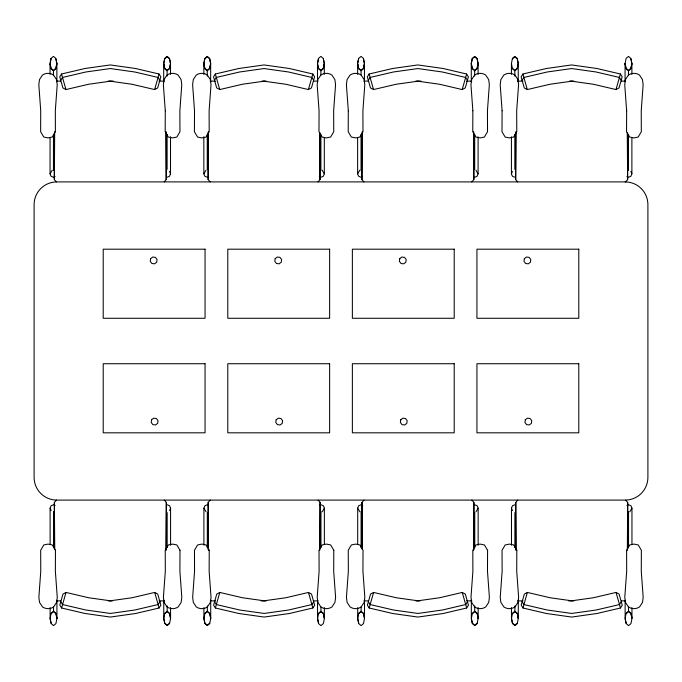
<?xml version="1.0" encoding="UTF-8"?>
<svg xmlns="http://www.w3.org/2000/svg" width="682" height="682" viewBox="0 0 682 682"><rect width="100%" height="100%" fill="white"/><g stroke="black" fill="none" stroke-linecap="round" stroke-linejoin="round"><path stroke-width="1.02" d="M54.338 133.254L54.313 179.596L56.333 181.906M166.289 549.811L166.323 502.404L164.302 500.094M208.129 132.189L208.104 179.596L210.124 181.906M320.08 548.746L320.105 502.404L318.085 500.094M361.92 133.254L361.895 179.596L363.915 181.906M473.871 549.811L473.896 502.404L471.876 500.094M515.711 132.189L515.677 179.596L517.698 181.906M627.662 548.746L627.687 502.404L625.667 500.094M54.739 549.385L54.372 502.404L56.393 500.094M165.897 131.575L166.212 179.571L164.234 181.906M208.522 550.425L208.163 502.404L210.184 500.094M319.679 132.615L320.003 179.571L318.025 181.906M362.321 549.385L361.997 502.429L363.975 500.094M473.478 131.575L473.837 179.596L471.816 181.906M516.104 550.425L515.788 502.429L517.766 500.094M627.261 132.615L627.628 179.596L625.607 181.906M54.355 179.571L54.671 131.575M208.146 179.571L208.462 131.575M320.105 502.404L319.747 550.425M361.937 179.571L362.253 131.575M473.896 502.404L473.538 550.425M627.687 502.404L627.329 550.425M50.255 62.787L51.048 58.831M55.873 58.831L56.87 63.776L55.873 68.72L53.46 70.766L53.46 75.003L56.538 79.564L57.22 84.679L55.319 110.799L55.404 131.728L52.284 137.048L48.021 137.909L43.759 137.048L40.63 131.728L40.724 110.799L38.823 84.679L39.505 79.564L42.514 75.02A9.804 9.804 0 0 1 53.528 75.02M163.697 81.763L163.697 63.776L164.694 58.831L167.107 56.785L169.52 58.831L170.517 63.776L170.517 74.355M56.93 600.237L56.93 618.224L55.933 623.57L53.52 625.616L51.116 623.57L50.11 618.625L51.116 613.28L53.52 611.234L53.52 606.997M170.517 63.776L169.52 68.72L167.107 70.766L167.107 76.069M203.841 74.355L203.841 63.776L204.839 58.831L207.251 56.785M208.053 57.467L209.664 58.831L210.661 63.776L209.664 68.72L207.251 70.766L207.251 76.069M170.577 607.645L170.577 618.224L169.579 623.57L167.167 625.616L164.754 623.57L163.757 618.625L164.754 613.28L167.167 611.234L167.167 605.931M317.488 81.763L317.488 63.776L318.485 58.831M210.721 600.237L210.721 618.224L209.724 623.57L207.311 625.616L204.898 623.57L203.901 618.625L204.898 613.28L207.311 611.234L207.311 605.931M323.311 58.831L324.308 63.776L323.311 68.72L320.898 70.766L320.898 75.003L317.838 79.564L317.164 84.679L319.065 110.799L318.971 131.728L322.1 137.048L326.363 137.909L330.617 137.048L333.745 131.728L333.651 110.799L335.553 84.679L334.879 79.564L331.87 75.02A9.804 9.804 0 0 0 320.847 75.02M357.828 62.787L358.63 58.831M363.455 58.831L364.452 63.776L363.455 68.72L361.042 70.766L361.042 75.003M471.279 81.763L471.279 63.776L472.276 58.831L474.689 56.785L477.102 58.831L478.099 63.776L478.099 74.355M364.512 600.237L364.512 618.224L363.515 623.57L361.102 625.616L358.689 623.57L357.692 618.625L358.689 613.28L361.102 611.234L361.102 606.997L364.162 602.436L364.836 597.321L362.935 571.201L363.029 550.272L359.9 544.952L355.637 544.091L351.383 544.952L348.255 550.272L348.349 571.201L346.447 597.321L347.121 602.436L350.13 606.98A9.804 9.804 0 0 0 361.153 606.98M478.099 63.776L477.102 68.72L474.689 70.766L474.689 76.069M515.635 57.467L517.246 58.831L518.243 63.776L517.246 68.72L514.833 70.766L514.833 76.069M478.159 607.645L478.159 618.224L477.161 623.57L474.749 625.616L472.336 623.57L471.339 618.625L472.336 613.28L474.749 611.234L474.749 605.931M625.07 81.763L625.07 63.776L626.067 58.43L628.48 56.384L630.884 58.43L631.89 63.375L630.884 68.319L628.48 70.365L626.067 68.319L625.07 63.375M518.303 600.237L518.303 618.224L517.306 623.57L514.893 625.616L512.48 623.57L511.483 618.625L512.48 613.28L514.893 611.234L514.893 605.931M630.884 58.831L631.89 63.776L630.884 68.72L628.48 70.766L628.48 75.003M154.618 89.564L159.034 74.006L135.556 68.498L110.288 64.943L85.02 68.498L61.533 74.006L59.76 76.836L62.906 87.927L65.949 89.564L88.583 84.253L110.288 81.209L131.984 84.253L154.618 89.564L157.67 87.927L160.816 76.836L159.034 74.006M61.593 607.994L66.009 592.436L88.643 597.747L110.348 600.791L132.044 597.747L154.686 592.436L157.73 594.073L160.875 605.164L159.094 607.994L135.616 613.502L110.348 617.057L85.079 613.502L61.593 607.994L59.82 605.164L62.966 594.073L66.009 592.436M308.409 89.564L312.825 74.006L289.339 68.498L264.079 64.943L238.811 68.498L215.324 74.006L213.543 76.836L216.697 87.927L219.74 89.564L242.374 84.253L264.079 81.209L285.775 84.253L308.409 89.564L311.452 87.927L314.607 76.836L312.825 74.006M215.384 607.994L219.8 592.436L242.434 597.747L264.139 600.791L285.835 597.747L308.469 592.436L311.521 594.073L314.666 605.164L312.885 607.994L289.407 613.502L264.139 617.057L238.87 613.502L215.384 607.994L213.611 605.164L216.757 594.073L219.8 592.436M462.2 89.564L466.616 74.006L443.13 68.498L417.861 64.943L392.593 68.498L369.115 74.006L367.334 76.836L370.479 87.927L373.531 89.564L396.165 84.253L417.861 81.209L439.566 84.253L462.2 89.564L465.243 87.927L468.389 76.836L466.616 74.006M369.175 607.994L373.591 592.436L396.225 597.747L417.921 600.791L439.626 597.747L462.26 592.436L465.303 594.073L468.457 605.164L466.676 607.994L443.189 613.502L417.921 617.057L392.662 613.502L369.175 607.994L367.393 605.164L370.548 594.073L373.591 592.436M615.991 89.564L620.407 74.006L596.921 68.498L571.652 64.943L546.384 68.498L522.906 74.006L521.125 76.836L524.27 87.927L527.314 89.564L549.956 84.253L571.652 81.209L593.357 84.253L615.991 89.564L619.034 87.927L622.18 76.836L620.407 74.006M522.966 607.994L527.382 592.436L550.016 597.747L571.712 600.791L593.417 597.747L616.051 592.436L619.094 594.073L622.24 605.164L620.467 607.994L596.98 613.502L571.712 617.057L546.444 613.502L522.966 607.994L521.184 605.164L524.33 594.073L527.382 592.436M55.072 176.587L53.46 177.252L51.048 176.254L50.05 173.842L52.25 170.15M170.517 136.801L170.517 173.842L169.52 176.254L167.107 177.252M50.11 544.142L50.11 508.158L51.116 505.746L53.52 504.748L55.131 505.413M207.251 177.252L204.839 176.254L203.841 173.842L206.041 170.15M169.579 510.571L170.577 508.158L169.579 505.746L167.167 504.748M324.308 137.858L324.308 173.842L323.311 176.254L320.898 177.252L319.287 176.587M203.901 545.199L203.901 508.158L204.898 505.746L207.311 504.748M362.645 176.587L361.042 177.252L358.63 176.254L357.632 173.842L359.832 170.15M319.355 505.413L320.958 504.748L323.37 505.746L324.368 508.158L322.168 511.85M478.099 136.801L478.099 173.842L477.102 176.254L474.689 177.252M357.692 544.142L357.692 508.158L358.689 505.746L361.102 504.748L362.713 505.413M514.833 177.252L512.421 176.254L511.423 173.842L512.421 171.429M474.749 504.748L477.161 505.746L478.159 508.158L475.959 511.85M631.89 137.858L631.89 173.842L630.884 176.254L628.48 177.252L626.869 176.587M511.483 545.199L511.483 508.158L512.48 505.746L514.893 504.748M626.928 505.413L628.54 504.748L630.952 505.746L631.95 508.158L629.75 511.85M60.732 80.263L62.514 77.45L85.813 71.994L110.288 68.55L134.763 71.994L158.054 77.45L159.844 80.263M214.515 80.263L216.305 77.45L239.595 71.994L264.079 68.55L288.554 71.994L311.845 77.45L313.635 80.263M368.306 80.263L370.096 77.45L393.386 71.994L417.861 68.55L442.345 71.994L465.636 77.45L467.417 80.263M159.903 601.737L158.122 604.55L134.823 610.006L110.348 613.45L85.872 610.006L62.574 604.55L60.792 601.737M522.097 80.263L523.878 77.45L547.177 71.994L571.652 68.55L596.128 71.994L619.427 77.45L621.208 80.263M313.694 601.737L311.904 604.55L288.614 610.006L264.139 613.45L239.655 610.006L216.365 604.55L214.583 601.737M467.485 601.737L465.695 604.55L442.405 610.006L417.921 613.45L393.446 610.006L370.156 604.55L368.365 601.737M621.268 601.737L619.486 604.55L596.187 610.006L571.712 613.45L547.237 610.006L523.947 604.55L522.156 601.737M512.421 58.831L514.833 56.785M51.116 613.681L53.52 611.635L55.933 613.681L56.93 618.625M164.754 613.681L167.167 611.635L169.579 613.681L170.577 618.625M167.167 625.215L169.579 623.169M204.898 613.681L207.311 611.635L209.724 613.681L210.721 618.625M209.724 623.169L207.311 625.215L204.898 623.169L203.901 618.224L203.901 607.645M320.958 606.997L320.958 611.234L318.545 613.28L317.548 618.625L318.545 623.57L320.958 625.616L323.37 623.57L324.368 618.625L323.37 613.681L320.958 611.635L318.545 613.681M358.689 613.681L361.102 611.635L363.515 613.681L364.512 618.625M472.336 613.681L474.749 611.635L477.161 613.681L478.159 618.625M474.749 625.215L477.161 623.169M512.48 613.681L514.893 611.635L517.306 613.681L518.303 618.625M517.306 623.169L514.893 625.215L512.48 623.169L511.483 618.224L511.483 607.645M628.472 606.98A9.804 9.804 0 0 0 639.486 606.98L642.495 602.436L643.177 597.321L641.276 571.201L641.37 550.272L638.241 544.952L633.979 544.091L629.716 544.952L626.596 550.272L626.681 571.201L624.78 597.321L625.462 602.436L628.472 606.98L628.54 611.234L626.127 613.28L625.13 618.625L626.127 623.57L628.54 625.616L630.952 623.57L631.95 618.625L630.952 613.681L628.54 611.635L626.127 613.681M515.677 179.596L516.044 131.575M166.323 502.404L165.956 550.425M56.376 81.124L60.536 81.124M108.259 81.056L113.331 81.056M159 81.124L164.2 81.124M210.158 81.124L215.367 81.124M262.05 81.056L266.099 81.056M313.822 81.124L317.991 81.124M363.949 81.124L368.11 81.124M415.832 81.056L420.905 81.056M466.573 81.124L471.774 81.124M517.74 81.124L522.941 81.124M569.623 81.056L573.681 81.056M621.404 81.124L625.564 81.124M56.436 600.876L60.596 600.876M159.059 600.876L164.26 600.876M210.227 600.876L215.427 600.876M313.891 600.876L318.051 600.876M364.009 600.876L368.178 600.876M466.633 600.876L471.842 600.876M517.8 600.876L523 600.876M621.464 600.876L625.624 600.876M108.319 600.944L112.377 600.944M261.095 600.944L266.168 600.944M415.901 600.944L419.95 600.944M568.669 600.944L573.741 600.944M320.003 179.571L320.02 133.254M166.212 179.571L166.229 132.189M515.745 502.404L515.771 549.811M361.954 502.404L361.98 548.746M628.48 70.766L626.067 68.72L625.07 63.776M512.421 68.319L514.833 70.365L517.246 68.319L518.243 63.375L517.246 58.43L514.833 56.384L512.421 58.43L511.423 63.776L511.423 74.355M514.833 70.766L512.421 68.72L511.423 63.375M474.689 70.766L472.276 68.72L471.279 63.776M361.042 70.766L358.63 68.72L357.632 63.776L357.632 74.355M320.898 70.766L318.485 68.72L317.488 63.776M207.251 70.766L204.839 68.72L203.841 63.776M167.107 70.766L164.694 68.72L163.697 63.776M53.46 70.766L51.048 68.72L50.05 63.776L50.05 74.355M628.54 611.234L630.952 613.28L631.95 618.224L631.95 607.645M514.893 611.234L517.306 613.28L518.303 618.224M474.749 611.234L477.161 613.28L478.159 618.224M473.947 624.533L472.336 623.169L471.339 618.224L471.339 600.237M361.102 611.234L363.515 613.28L364.512 618.224M320.958 611.234L323.37 613.28L324.368 618.224L324.368 607.645M207.311 611.234L209.724 613.28L210.721 618.224M167.167 611.234L169.579 613.28L170.577 618.224M166.365 624.533L164.754 623.169L163.757 618.224L163.757 600.237M53.52 611.234L55.933 613.28L56.93 618.224M475.9 170.15L478.099 173.842M322.109 170.15L324.308 173.842M359.891 511.85L357.692 508.158M206.1 511.85L203.901 508.158M630.884 171.429L631.89 173.842M511.483 508.158L512.48 510.571M169.52 171.429L170.517 173.842M50.11 508.158L51.116 510.571M522.906 74.006L527.314 89.564M616.051 592.436L620.467 607.994M369.115 74.006L373.531 89.564M462.26 592.436L466.676 607.994M215.324 74.006L219.74 89.564M308.469 592.436L312.885 607.994M61.533 74.006L65.949 89.564M154.686 592.436L159.094 607.994M626.127 623.169L625.13 618.224L625.13 600.237M358.689 623.169L357.692 618.224L357.692 607.645M318.545 623.169L317.548 618.224L317.548 600.237M51.116 623.169L50.11 618.224L50.11 607.645M627.628 179.596L627.602 133.254M473.837 179.596L473.811 132.189M208.163 502.404L208.189 549.811M54.372 502.404L54.398 548.746M631.95 508.158L631.95 544.142M631.89 63.776L631.89 74.355M628.54 511.568L628.54 547.62M628.48 134.38L628.48 170.432M518.243 63.776L518.243 81.763M514.893 512.634L514.893 547.62M514.833 134.38L514.833 169.366M511.423 136.801L511.423 173.842M478.159 508.158L478.159 545.199M474.689 134.38L474.689 169.366M474.749 512.634L474.749 547.62M364.452 63.776L364.452 81.763M361.042 134.38L361.042 170.432M361.102 511.568L361.102 547.62M357.632 137.858L357.632 173.842M324.368 508.158L324.368 544.142M324.308 63.776L324.308 74.355M320.958 511.568L320.958 547.62M320.898 134.38L320.898 170.432M210.661 63.776L210.661 81.763M207.251 134.38L207.251 169.366M207.311 512.634L207.311 547.62M203.841 136.801L203.841 173.842M170.577 508.158L170.577 545.199M167.107 134.38L167.107 169.366M167.167 512.634L167.167 547.62M56.87 63.776L56.87 81.763M53.52 511.568L53.52 547.62M53.46 134.38L53.46 170.432M50.05 137.858L50.05 173.842M55.447 550.272L55.361 571.201L57.262 597.321L56.58 602.436L53.571 606.98A9.804 9.804 0 0 1 42.548 606.98L39.547 602.436L38.865 597.321L40.767 571.201L40.673 550.272L43.801 544.952L48.064 544.091L52.326 544.952L55.447 550.272M165.274 110.799L165.18 131.728L168.309 137.048L172.572 137.909L176.826 137.048L179.954 131.728L179.869 110.799L181.77 84.679L181.088 79.564L178.079 75.02A9.804 9.804 0 0 0 167.056 75.02L164.047 79.564L163.373 84.679L165.274 110.799M179.997 550.272L179.903 571.201L181.804 597.321L181.131 602.436L178.121 606.98A9.804 9.804 0 0 1 167.099 606.98L164.089 602.436L163.416 597.321L165.317 571.201L165.223 550.272L168.352 544.952L172.614 544.091L176.868 544.952L179.997 550.272M194.515 110.799L194.421 131.728L197.55 137.048L201.812 137.909L206.075 137.048L209.195 131.728L209.11 110.799L211.011 84.679L210.329 79.564L207.319 75.02A9.804 9.804 0 0 0 196.297 75.02L193.296 79.564L192.614 84.679L194.515 110.799M209.238 550.272L209.144 571.201L211.045 597.321L210.371 602.436L207.362 606.98A9.804 9.804 0 0 1 196.339 606.98L193.33 602.436L192.656 597.321L194.558 571.201L194.464 550.272L197.592 544.952L201.855 544.091L206.109 544.952L209.238 550.272M333.788 550.272L333.694 571.201L335.595 597.321L334.922 602.436L331.912 606.98A9.804 9.804 0 0 1 320.89 606.98L317.88 602.436L317.207 597.321L319.108 571.201L319.014 550.272L322.143 544.952L326.397 544.091L330.659 544.952L333.788 550.272M348.306 110.799L348.212 131.728L351.341 137.048L355.603 137.909L359.857 137.048L362.986 131.728L362.892 110.799L364.793 84.679L364.12 79.564L361.11 75.02A9.804 9.804 0 0 0 350.088 75.02L347.078 79.564L346.405 84.679L348.306 110.799M472.856 110.799L472.762 131.728L475.891 137.048L480.145 137.909L484.408 137.048L487.536 131.728L487.442 110.799L489.344 84.679L488.67 79.564L485.661 75.02A9.804 9.804 0 0 0 474.638 75.02L471.629 79.564L470.955 84.679L472.856 110.799M487.579 550.272L487.485 571.201L489.386 597.321L488.704 602.436L485.703 606.98A9.804 9.804 0 0 1 474.681 606.98L471.671 602.436L470.989 597.321L472.89 571.201L472.805 550.272L475.925 544.952L480.188 544.091L484.45 544.952L487.579 550.272M502.097 110.799L502.003 131.728L505.132 137.048L509.386 137.909L513.648 137.048L516.777 131.728L516.683 110.799L518.584 84.679L517.911 79.564L514.901 75.02A9.804 9.804 0 0 0 503.879 75.02L500.869 79.564L500.196 84.679L502.097 110.799M516.82 550.272L516.726 571.201L518.627 597.321L517.953 602.436L514.944 606.98A9.804 9.804 0 0 1 503.921 606.98L500.912 602.436L500.23 597.321L502.131 571.201L502.046 550.272L505.174 544.952L509.428 544.091L513.691 544.952L516.82 550.272M626.639 110.799L626.553 131.728L629.674 137.048L633.936 137.909L638.199 137.048L641.327 131.728L641.233 110.799L643.135 84.679L642.453 79.564L639.452 75.02A9.804 9.804 0 0 0 628.429 75.02L625.42 79.564L624.738 84.679L626.639 110.799M150.594 258.683L150.253 261.351L151.898 263.491L154.575 263.832L156.707 262.186L157.056 259.51L155.402 257.378L152.725 257.029L150.594 258.683M151.566 419.814L151.225 422.49L152.87 424.622L155.547 424.971L157.678 423.317L158.019 420.649L156.374 418.509L153.697 418.168L151.566 419.814M275.17 258.683L274.829 261.351L276.474 263.491L279.151 263.832L281.282 262.186L281.632 259.51L279.978 257.378L277.301 257.029L275.17 258.683M276.142 419.814L275.801 422.49L277.446 424.622L280.123 424.971L282.254 423.317L282.595 420.649L280.95 418.509L278.273 418.168L276.142 419.814M399.746 258.683L399.405 261.351L401.05 263.491L403.727 263.832L405.858 262.186L406.199 259.51L404.554 257.378L401.877 257.029L399.746 258.683M400.718 419.814L400.368 422.49L402.022 424.622L404.699 424.971L406.83 423.317L407.171 420.649L405.526 418.509L402.849 418.168L400.718 419.814M524.322 258.683L523.981 261.351L525.626 263.491L528.303 263.832L530.434 262.186L530.775 259.51L529.13 257.378L526.453 257.029L524.322 258.683M525.293 419.814L524.944 422.49L526.598 424.622L529.275 424.971L531.406 423.317L531.747 420.649L530.102 418.509L527.425 418.168L525.293 419.814M51.048 58.43L50.05 63.375L51.048 68.319L53.46 70.365L55.873 68.319L56.87 63.375L55.873 58.43L53.46 56.384L51.048 58.43M164.694 58.43L163.697 63.375L164.694 68.319L167.107 70.365L169.52 68.319L170.517 63.375L169.52 58.43L167.107 56.384L164.694 58.43M204.839 58.43L203.841 63.375L204.839 68.319L207.251 70.365L209.664 68.319L210.661 63.375L209.664 58.43L207.251 56.384L204.839 58.43M318.485 58.43L317.488 63.375L318.485 68.319L320.898 70.365L323.311 68.319L324.308 63.375L323.311 58.43L320.898 56.384L318.485 58.43M358.63 58.43L357.632 63.375L358.63 68.319L361.042 70.365L363.455 68.319L364.452 63.375L363.455 58.43L361.042 56.384L358.63 58.43M472.276 58.43L471.279 63.375L472.276 68.319L474.689 70.365L477.102 68.319L478.099 63.375L477.102 58.43L474.689 56.384L472.276 58.43M625.172 181.906L56.828 181.906A22.728 22.728 0 0 0 34.1 204.634L34.1 477.366A22.728 22.728 0 0 0 56.828 500.094L625.172 500.094A22.728 22.728 0 0 0 647.9 477.366L647.9 204.634A22.728 22.728 0 0 0 625.172 181.906M205.06 249.186L103.212 249.186L103.212 318.272L205.06 318.272L205.06 249.186M329.636 249.186L227.788 249.186L227.788 318.272L329.636 318.272L329.636 249.186M454.212 249.186L352.364 249.186L352.364 318.272L454.212 318.272L454.212 249.186M578.788 249.186L476.94 249.186L476.94 318.272L578.788 318.272L578.788 249.186M205.06 363.728L103.212 363.728L103.212 432.814L205.06 432.814L205.06 363.728M329.636 363.728L227.788 363.728L227.788 432.814L329.636 432.814L329.636 363.728M454.212 363.728L352.364 363.728L352.364 432.814L454.212 432.814L454.212 363.728M578.788 363.728L476.94 363.728L476.94 432.814L578.788 432.814L578.788 363.728"/></g></svg>
